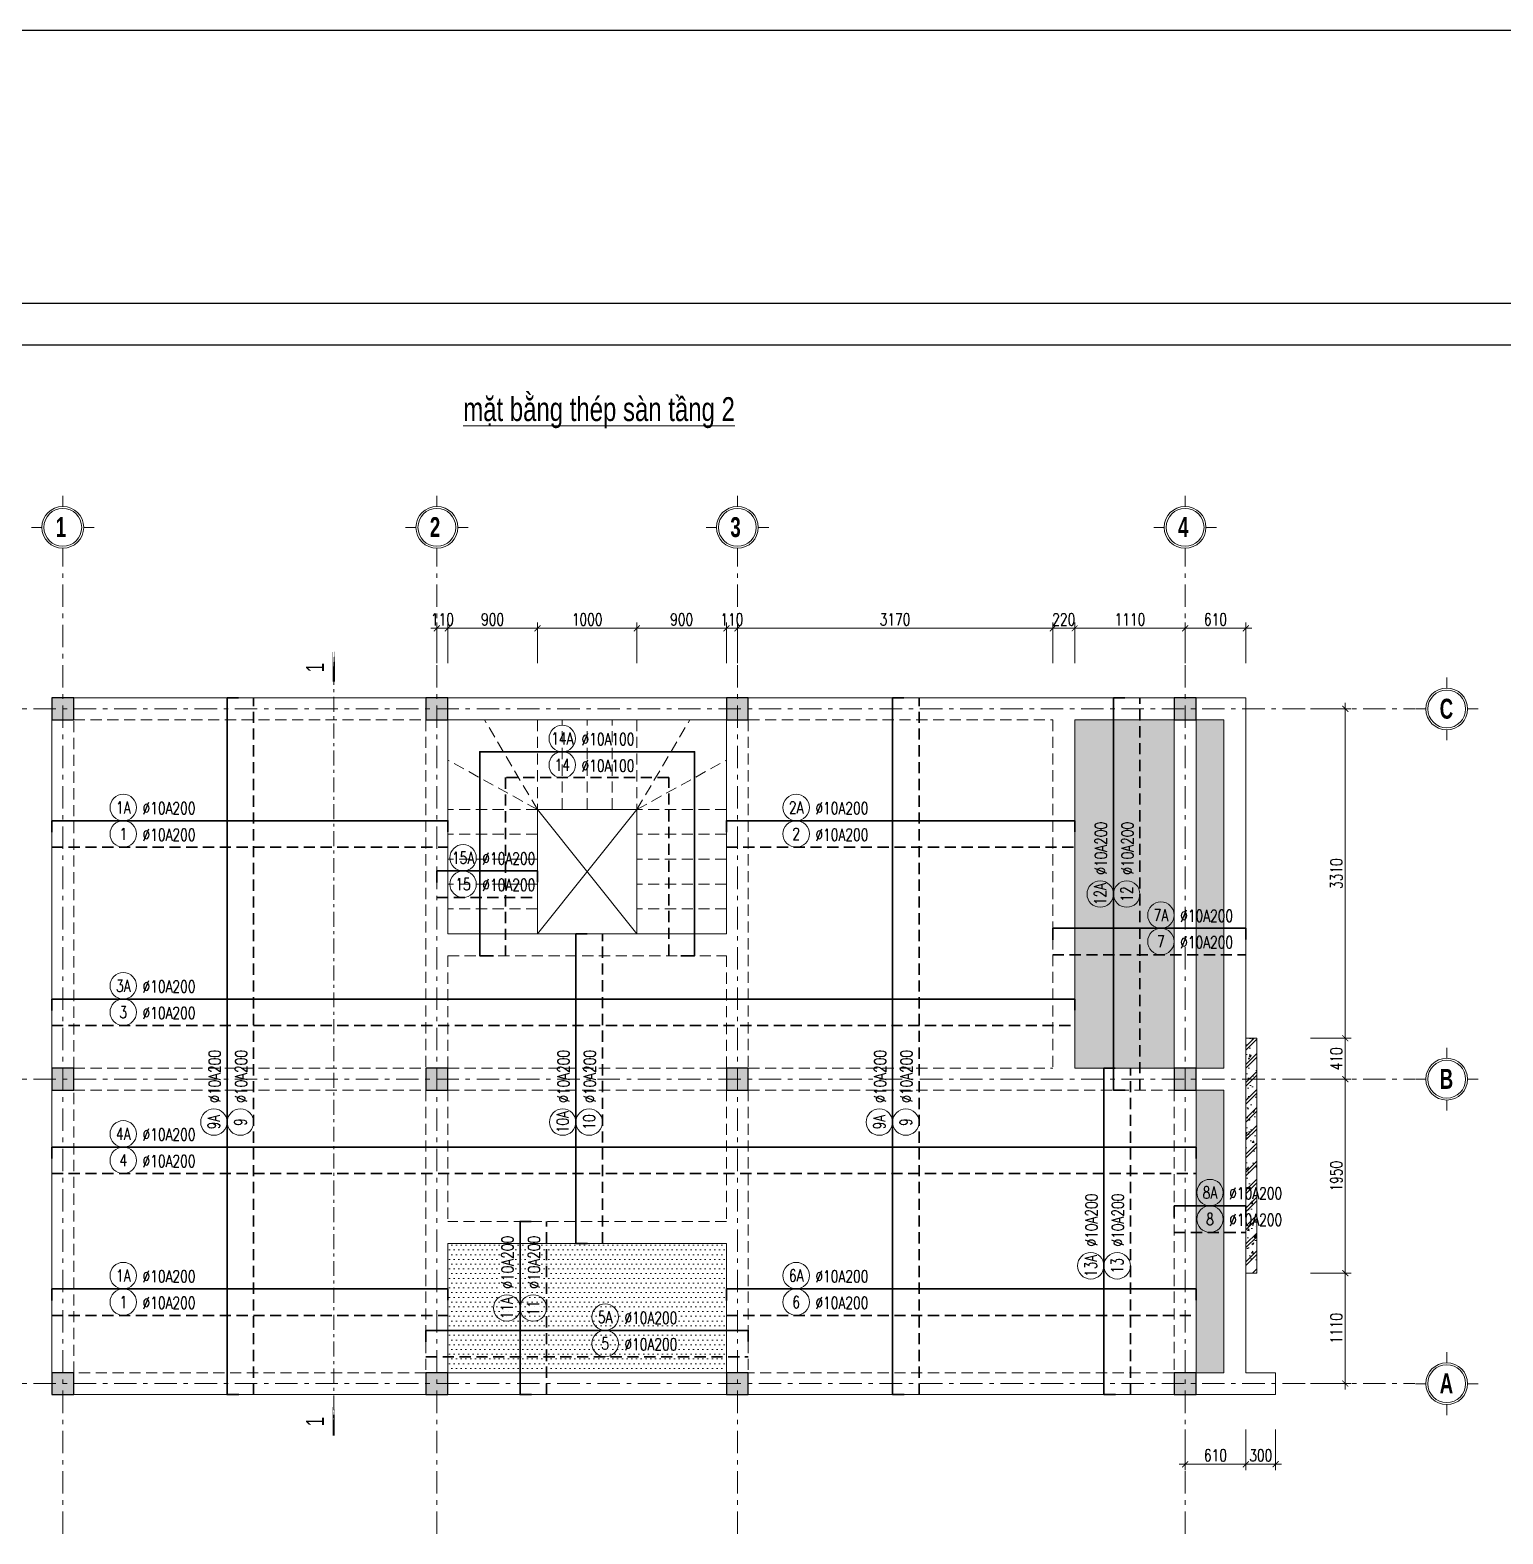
# Model space of a CAD drawing. Extents: x -1855204 to -1466800, y -1308584 to -996495.
# Drawn here: x -1842373 to -1827570, y -1246294 to -1231183 of the extents above; entities that cross this region are included whole.
import ezdxf
from ezdxf.enums import TextEntityAlignment as Align

# ---------------------------------------------------------------- set-up
doc = ezdxf.new("R2010")
doc.units = 0
doc.header["$LTSCALE"] = 150
doc.header["$PDMODE"] = 35
doc.linetypes.add('_Tim', pattern=[9, 5, -1.5, 1, -1.5])
doc.linetypes.add('HIDDEN', pattern=[0.375, 0.25, -0.125])
doc.layers.get('0').update_dxf_attribs({"lineweight": 18})
doc.layers.get('Defpoints').update_dxf_attribs({"lineweight": 18})
for name, color, linetype, lineweight in [('05.Text', 253, 'Continuous', 18), ('06.betong', 2, 'Continuous', 35), ('11.Khung bo', 32, 'Continuous', 50), ('12.Khung', 36, 'Continuous', 25), ('KCVN-THAY', 7, 'Continuous', 25), ('LS-DIM', 251, 'Continuous', 13), ('LS-HATCH', 147, 'Continuous', 9), ('LS-TEXT', 60, 'Continuous', 20), ('LS-THAY', 7, 'Continuous', 20), ('LS-THEP', 3, 'Continuous', 35), ('LS-TRUC', 108, '_Tim', 9)]:
    doc.layers.add(name, color=color, linetype=linetype, lineweight=lineweight)
doc.layers.add('DIM', color=1, linetype='Continuous')
doc.styles.add('AVANTHB', font='')
doc.styles.add('KCVN-LEADER', font='vnromadi.shx', dxfattribs={"width": 0.7, "height": 4})
doc.styles.add('vnsimpli', font='vnsimli.shx', dxfattribs={"width": 0.75})
doc.styles.get('AVANTHB').set_extended_font_data('.VnAvantH', bold=True)
doc.dimstyles.new('D100(120)', dxfattribs={"dimtxt": 120, "dimasz": 60, "dimexe": 60, "dimexo": 0, "dimgap": 30, "dimtad": 1, "dimdec": 0, "dimdsep": 46, "dimtxsty": 'vnsimpli', "dimblk": 'ARCHTICK', "dimcen": 0, "dimdle": 60, "dimclrd": 256, "dimclre": 256, "dimclrt": 60, "dimadec": 0, "dimazin": 0, "dimtfac": 1, "dimtdec": 0, "dimtix": 1, "dimtmove": 0, "dimatfit": 3, "dimfxl": 1, "dimarcsym": 0})

# ---------------------------------------------------------------- blocks, each defined once
blk = doc.blocks.new('*U4')
at = {"layer": 'KCVN-THAY', "color": 140}
blk.add_lwpolyline([(214871.76, 86966.68), (215381.8, 86966.68), (215381.8, 86579.68), (214871.76, 86579.68)], close=True, dxfattribs=at)
blk = doc.blocks.new('100')
at = {"layer": '11.Khung bo', "const_width": 26.7}
blk.add_lwpolyline([(1860913, -945240), (1860913, -916940), (1896063, -916940), (1896063, -945240)], close=True, dxfattribs=at)
at = {"layer": '12.Khung', "color": 1}
blk.add_lwpolyline([(1901579, -945940), (1901579, -916240), (1859580, -916240), (1859580, -945940)], close=True, dxfattribs=at)
blk = doc.blocks.new('DANHTRUC')
for p, q in [((980383, -947347), (980383, -947137)), ((979963, -947767), (979753, -947767)), ((980803, -947767), (981013, -947767)), ((980383, -948187), (980383, -948397))]:
    blk.add_line(p, q)
for radius in [420, 380]:
    blk.add_circle((980383, -947767), radius)
blk = doc.blocks.new('q51251123')
at = {"layer": '06.betong'}
for points in [[(-2087302, -1045313.8), (-2087082, -1045313.8), (-2087082, -1045093.8), (-2087302, -1045093.8)], [(-2083542, -1045313.8), (-2083322, -1045313.8), (-2083322, -1045093.8), (-2083542, -1045093.8)], [(-2080522, -1045313.8), (-2080302, -1045313.8), (-2080302, -1045093.8), (-2080522, -1045093.8)], [(-2076022, -1045313.8), (-2075802, -1045313.8), (-2075802, -1045093.8), (-2076022, -1045093.8)], [(-2087302, -1049033.8), (-2087082, -1049033.8), (-2087082, -1048813.8), (-2087302, -1048813.8)], [(-2083542, -1049033.8), (-2083322, -1049033.8), (-2083322, -1048813.8), (-2083542, -1048813.8)], [(-2080522, -1049033.8), (-2080302, -1049033.8), (-2080302, -1048813.8), (-2080522, -1048813.8)], [(-2076022, -1049033.8), (-2075802, -1049033.8), (-2075802, -1048813.8), (-2076022, -1048813.8)], [(-2087302, -1052093.8), (-2087082, -1052093.8), (-2087082, -1051873.8), (-2087302, -1051873.8)], [(-2083542, -1052093.8), (-2083322, -1052093.8), (-2083322, -1051873.8), (-2083542, -1051873.8)], [(-2080522, -1052093.8), (-2080302, -1052093.8), (-2080302, -1051873.8), (-2080522, -1051873.8)], [(-2076022, -1052093.8), (-2075802, -1052093.8), (-2075802, -1051873.8), (-2076022, -1051873.8)]]:
    blk.add_hatch(color=251, dxfattribs=at).paths.add_polyline_path(points)
at = {"layer": 'DIM'}
for points in [[(-2087302, -1045313.8), (-2087082, -1045313.8), (-2087082, -1045093.8), (-2087302, -1045093.8)], [(-2083542, -1045313.8), (-2083322, -1045313.8), (-2083322, -1045093.8), (-2083542, -1045093.8)], [(-2080522, -1045313.8), (-2080302, -1045313.8), (-2080302, -1045093.8), (-2080522, -1045093.8)], [(-2076022, -1045313.8), (-2075802, -1045313.8), (-2075802, -1045093.8), (-2076022, -1045093.8)], [(-2087302, -1049033.8), (-2087082, -1049033.8), (-2087082, -1048813.8), (-2087302, -1048813.8)], [(-2083542, -1049033.8), (-2083322, -1049033.8), (-2083322, -1048813.8), (-2083542, -1048813.8)], [(-2080522, -1049033.8), (-2080302, -1049033.8), (-2080302, -1048813.8), (-2080522, -1048813.8)], [(-2076022, -1049033.8), (-2075802, -1049033.8), (-2075802, -1048813.8), (-2076022, -1048813.8)], [(-2087302, -1052093.8), (-2087082, -1052093.8), (-2087082, -1051873.8), (-2087302, -1051873.8)], [(-2083542, -1052093.8), (-2083322, -1052093.8), (-2083322, -1051873.8), (-2083542, -1051873.8)], [(-2080522, -1052093.8), (-2080302, -1052093.8), (-2080302, -1051873.8), (-2080522, -1051873.8)], [(-2076022, -1052093.8), (-2075802, -1052093.8), (-2075802, -1051873.8), (-2076022, -1051873.8)]]:
    blk.add_lwpolyline(points, close=True, dxfattribs=at)
at = {"layer": 'LS-TRUC', "ltscale": 0.3}
for p, q in [((-2087192, -1053493.8), (-2087192, -1043693.8)), ((-2083432, -1053493.8), (-2083432, -1043693.8)), ((-2080412, -1053493.8), (-2080412, -1043693.8)), ((-2075912, -1053493.8), (-2075912, -1043693.8)), ((-2088702, -1045203.8), (-2073602, -1045203.8)), ((-2088702, -1048923.8), (-2073602, -1048923.8)), ((-2088702, -1051983.8), (-2073602, -1051983.8))]:
    blk.add_line(p, q, dxfattribs=at)
at = {"layer": '05.Text', "xscale": 0.5, "yscale": 0.5, "zscale": 0.5}
for p in [(-2577383.7, -569495.6), (-2573623.7, -569495.6), (-2570603.7, -569495.6), (-2566103.7, -569495.6), (-2563474.3, -571320.6), (-2563474.3, -575040.6), (-2563474.3, -578100.6)]:
    blk.add_blockref('DANHTRUC', p, dxfattribs=at)
at = {"layer": '05.Text', "style": 'AVANTHB', "width": 0.7}
for s, p in [('1', (-2087262.8, -1043476.5)), ('2', (-2083502.8, -1043476.5)), ('3', (-2080482.8, -1043476.5)), ('4', (-2075982.8, -1043476.5)), ('c', (-2073353.4, -1045301.5)), ('b', (-2073353.4, -1049021.5)), ('a', (-2073353.4, -1052081.5))]:
    blk.add_text(s, height=200, dxfattribs=at).set_placement(p)
blk = doc.blocks.new('_ArchTick')
at = {"layer": 'DIM', "color": 0, "const_width": 0.15}
blk.add_lwpolyline([(-0.5, -0.5), (0.5, 0.5)], dxfattribs=at)
blk = doc.blocks.new('*D1801')
at = {"layer": 'Defpoints', "color": 0, "transparency": 16777216}
for p in [(-2314778, -1001901.999874), (-2314888, -1002251.999874), (-2314778, -1002251.999874)]:
    blk.add_point(p, dxfattribs=at)
at = {"layer": 'LS-DIM', "lineweight": -2, "transparency": 16777216}
for p, q in [((-2314888, -1002251.999874), (-2314888, -1001841.999874)), ((-2314778, -1002251.999874), (-2314778, -1001841.999874)), ((-2314888, -1001901.999874), (-2314948, -1001901.999874)), ((-2314888, -1001901.999874), (-2314778, -1001901.999874)), ((-2314778, -1001901.999874), (-2314718, -1001901.999874))]:
    blk.add_line(p, q, dxfattribs=at)
at = {"layer": 'LS-DIM', "lineweight": -2, "transparency": 16777216, "xscale": 60, "yscale": 60, "zscale": 60}
blk.add_blockref('_ArchTick', (-2314888, -1001901.999874), dxfattribs=at)
at = {"layer": 'LS-DIM', "lineweight": -2, "transparency": 16777216, "xscale": 60, "yscale": 60, "zscale": 60, "rotation": 180}
blk.add_blockref('_ArchTick', (-2314778, -1001901.999874), dxfattribs=at)
at = {"layer": 'LS-DIM', "color": 60, "transparency": 16777216, "insert": (-2314833, -1001811.999874), "char_height": 120, "attachment_point": 5, "style": 'vnsimpli'}
blk.add_mtext('110', dxfattribs=at)
blk = doc.blocks.new('*D1802')
at = {"layer": 'Defpoints', "color": 0, "transparency": 16777216}
for p in [(-2313878, -1001901.999874), (-2314778, -1002251.999874), (-2313878, -1002251.999874)]:
    blk.add_point(p, dxfattribs=at)
at = {"layer": 'LS-DIM', "lineweight": -2, "transparency": 16777216}
for p, q in [((-2314778, -1002251.999874), (-2314778, -1001841.999874)), ((-2313878, -1002251.999874), (-2313878, -1001841.999874)), ((-2314838, -1001901.999874), (-2313818, -1001901.999874))]:
    blk.add_line(p, q, dxfattribs=at)
at = {"layer": 'LS-DIM', "lineweight": -2, "transparency": 16777216, "xscale": 60, "yscale": 60, "zscale": 60, "rotation": 180}
blk.add_blockref('_ArchTick', (-2314778, -1001901.999874), dxfattribs=at)
at = {"layer": 'LS-DIM', "lineweight": -2, "transparency": 16777216, "xscale": 60, "yscale": 60, "zscale": 60}
blk.add_blockref('_ArchTick', (-2313878, -1001901.999874), dxfattribs=at)
at = {"layer": 'LS-DIM', "color": 60, "transparency": 16777216, "insert": (-2314328, -1001811.999874), "char_height": 120, "attachment_point": 5, "style": 'vnsimpli'}
blk.add_mtext('900', dxfattribs=at)
blk = doc.blocks.new('*D1803')
at = {"layer": 'Defpoints', "color": 0, "transparency": 16777216}
for p in [(-2312878, -1001901.999874), (-2313878, -1002251.999874), (-2312878, -1002251.999874)]:
    blk.add_point(p, dxfattribs=at)
at = {"layer": 'LS-DIM', "lineweight": -2, "transparency": 16777216}
for p, q in [((-2313878, -1002251.999874), (-2313878, -1001841.999874)), ((-2312878, -1002251.999874), (-2312878, -1001841.999874)), ((-2313938, -1001901.999874), (-2312818, -1001901.999874))]:
    blk.add_line(p, q, dxfattribs=at)
at = {"layer": 'LS-DIM', "lineweight": -2, "transparency": 16777216, "xscale": 60, "yscale": 60, "zscale": 60, "rotation": 180}
blk.add_blockref('_ArchTick', (-2313878, -1001901.999874), dxfattribs=at)
at = {"layer": 'LS-DIM', "lineweight": -2, "transparency": 16777216, "xscale": 60, "yscale": 60, "zscale": 60}
blk.add_blockref('_ArchTick', (-2312878, -1001901.999874), dxfattribs=at)
at = {"layer": 'LS-DIM', "color": 60, "transparency": 16777216, "insert": (-2313378, -1001811.999874), "char_height": 120, "attachment_point": 5, "style": 'vnsimpli'}
blk.add_mtext('1000', dxfattribs=at)
blk = doc.blocks.new('*D1804')
at = {"layer": 'Defpoints', "color": 0, "transparency": 16777216}
for p in [(-2311978, -1001901.999874), (-2312878, -1002251.999874), (-2311978, -1002251.999874)]:
    blk.add_point(p, dxfattribs=at)
at = {"layer": 'LS-DIM', "lineweight": -2, "transparency": 16777216}
for p, q in [((-2312878, -1002251.999874), (-2312878, -1001841.999874)), ((-2311978, -1002251.999874), (-2311978, -1001841.999874)), ((-2312938, -1001901.999874), (-2311918, -1001901.999874))]:
    blk.add_line(p, q, dxfattribs=at)
at = {"layer": 'LS-DIM', "lineweight": -2, "transparency": 16777216, "xscale": 60, "yscale": 60, "zscale": 60, "rotation": 180}
blk.add_blockref('_ArchTick', (-2312878, -1001901.999874), dxfattribs=at)
at = {"layer": 'LS-DIM', "lineweight": -2, "transparency": 16777216, "xscale": 60, "yscale": 60, "zscale": 60}
blk.add_blockref('_ArchTick', (-2311978, -1001901.999874), dxfattribs=at)
at = {"layer": 'LS-DIM', "color": 60, "transparency": 16777216, "insert": (-2312428, -1001811.999874), "char_height": 120, "attachment_point": 5, "style": 'vnsimpli'}
blk.add_mtext('900', dxfattribs=at)
blk = doc.blocks.new('*D1805')
at = {"layer": 'Defpoints', "color": 0, "transparency": 16777216}
for p in [(-2311868, -1001901.999874), (-2311978, -1002251.999874), (-2311868, -1002251.999874)]:
    blk.add_point(p, dxfattribs=at)
at = {"layer": 'LS-DIM', "lineweight": -2, "transparency": 16777216}
for p, q in [((-2311978, -1002251.999874), (-2311978, -1001841.999874)), ((-2311868, -1002251.999874), (-2311868, -1001841.999874)), ((-2311978, -1001901.999874), (-2312038, -1001901.999874)), ((-2311978, -1001901.999874), (-2311868, -1001901.999874)), ((-2311868, -1001901.999874), (-2311808, -1001901.999874))]:
    blk.add_line(p, q, dxfattribs=at)
at = {"layer": 'LS-DIM', "lineweight": -2, "transparency": 16777216, "xscale": 60, "yscale": 60, "zscale": 60}
blk.add_blockref('_ArchTick', (-2311978, -1001901.999874), dxfattribs=at)
at = {"layer": 'LS-DIM', "lineweight": -2, "transparency": 16777216, "xscale": 60, "yscale": 60, "zscale": 60, "rotation": 180}
blk.add_blockref('_ArchTick', (-2311868, -1001901.999874), dxfattribs=at)
at = {"layer": 'LS-DIM', "color": 60, "transparency": 16777216, "insert": (-2311923, -1001811.999874), "char_height": 120, "attachment_point": 5, "style": 'vnsimpli'}
blk.add_mtext('110', dxfattribs=at)
blk = doc.blocks.new('*D1806')
at = {"layer": 'Defpoints', "color": 0, "transparency": 16777216}
for p in [(-2308698, -1001901.999874), (-2311868, -1002251.999874), (-2308698, -1002251.999874)]:
    blk.add_point(p, dxfattribs=at)
at = {"layer": 'LS-DIM', "lineweight": -2, "transparency": 16777216}
for p, q in [((-2311868, -1002251.999874), (-2311868, -1001841.999874)), ((-2308698, -1002251.999874), (-2308698, -1001841.999874)), ((-2311928, -1001901.999874), (-2308638, -1001901.999874))]:
    blk.add_line(p, q, dxfattribs=at)
at = {"layer": 'LS-DIM', "lineweight": -2, "transparency": 16777216, "xscale": 60, "yscale": 60, "zscale": 60, "rotation": 180}
blk.add_blockref('_ArchTick', (-2311868, -1001901.999874), dxfattribs=at)
at = {"layer": 'LS-DIM', "lineweight": -2, "transparency": 16777216, "xscale": 60, "yscale": 60, "zscale": 60}
blk.add_blockref('_ArchTick', (-2308698, -1001901.999874), dxfattribs=at)
at = {"layer": 'LS-DIM', "color": 60, "transparency": 16777216, "insert": (-2310283, -1001811.999874), "char_height": 120, "attachment_point": 5, "style": 'vnsimpli'}
blk.add_mtext('3170', dxfattribs=at)
blk = doc.blocks.new('*D1807')
at = {"layer": 'Defpoints', "color": 0, "transparency": 16777216}
for p in [(-2308478, -1001901.999874), (-2308698, -1002251.999874), (-2308478, -1002251.999874)]:
    blk.add_point(p, dxfattribs=at)
at = {"layer": 'LS-DIM', "lineweight": -2, "transparency": 16777216}
for p, q in [((-2308698, -1002251.999874), (-2308698, -1001841.999874)), ((-2308478, -1002251.999874), (-2308478, -1001841.999874)), ((-2308698, -1001901.999874), (-2308758, -1001901.999874)), ((-2308698, -1001901.999874), (-2308478, -1001901.999874)), ((-2308478, -1001901.999874), (-2308418, -1001901.999874))]:
    blk.add_line(p, q, dxfattribs=at)
at = {"layer": 'LS-DIM', "lineweight": -2, "transparency": 16777216, "xscale": 60, "yscale": 60, "zscale": 60}
blk.add_blockref('_ArchTick', (-2308698, -1001901.999874), dxfattribs=at)
at = {"layer": 'LS-DIM', "lineweight": -2, "transparency": 16777216, "xscale": 60, "yscale": 60, "zscale": 60, "rotation": 180}
blk.add_blockref('_ArchTick', (-2308478, -1001901.999874), dxfattribs=at)
at = {"layer": 'LS-DIM', "color": 60, "transparency": 16777216, "insert": (-2308588, -1001811.999874), "char_height": 120, "attachment_point": 5, "style": 'vnsimpli'}
blk.add_mtext('220', dxfattribs=at)
blk = doc.blocks.new('*D1808')
at = {"layer": 'Defpoints', "color": 0, "transparency": 16777216}
for p in [(-2307368, -1001901.999874), (-2308478, -1002251.999874), (-2307368, -1002251.999874)]:
    blk.add_point(p, dxfattribs=at)
at = {"layer": 'LS-DIM', "lineweight": -2, "transparency": 16777216}
for p, q in [((-2308478, -1002251.999874), (-2308478, -1001841.999874)), ((-2307368, -1002251.999874), (-2307368, -1001841.999874)), ((-2308538, -1001901.999874), (-2307308, -1001901.999874))]:
    blk.add_line(p, q, dxfattribs=at)
at = {"layer": 'LS-DIM', "lineweight": -2, "transparency": 16777216, "xscale": 60, "yscale": 60, "zscale": 60, "rotation": 180}
blk.add_blockref('_ArchTick', (-2308478, -1001901.999874), dxfattribs=at)
at = {"layer": 'LS-DIM', "lineweight": -2, "transparency": 16777216, "xscale": 60, "yscale": 60, "zscale": 60}
blk.add_blockref('_ArchTick', (-2307368, -1001901.999874), dxfattribs=at)
at = {"layer": 'LS-DIM', "color": 60, "transparency": 16777216, "insert": (-2307923, -1001811.999874), "char_height": 120, "attachment_point": 5, "style": 'vnsimpli'}
blk.add_mtext('1110', dxfattribs=at)
blk = doc.blocks.new('*D1809')
at = {"layer": 'Defpoints', "color": 0, "transparency": 16777216}
for p in [(-2306758, -1001901.999874), (-2307368, -1002251.999874), (-2306758, -1002251.999874)]:
    blk.add_point(p, dxfattribs=at)
at = {"layer": 'LS-DIM', "lineweight": -2, "transparency": 16777216}
for p, q in [((-2307368, -1002251.999874), (-2307368, -1001841.999874)), ((-2306758, -1002251.999874), (-2306758, -1001841.999874)), ((-2307428, -1001901.999874), (-2306698, -1001901.999874))]:
    blk.add_line(p, q, dxfattribs=at)
at = {"layer": 'LS-DIM', "lineweight": -2, "transparency": 16777216, "xscale": 60, "yscale": 60, "zscale": 60, "rotation": 180}
blk.add_blockref('_ArchTick', (-2307368, -1001901.999874), dxfattribs=at)
at = {"layer": 'LS-DIM', "lineweight": -2, "transparency": 16777216, "xscale": 60, "yscale": 60, "zscale": 60}
blk.add_blockref('_ArchTick', (-2306758, -1001901.999874), dxfattribs=at)
at = {"layer": 'LS-DIM', "color": 60, "transparency": 16777216, "insert": (-2307063, -1001811.999874), "char_height": 120, "attachment_point": 5, "style": 'vnsimpli'}
blk.add_mtext('610', dxfattribs=at)
blk = doc.blocks.new('*D1810')
at = {"layer": 'Defpoints', "color": 0, "transparency": 16777216}
for p in [(-2307368, -1009951.999874), (-2306758, -1009951.999874), (-2306758, -1010301.999874)]:
    blk.add_point(p, dxfattribs=at)
at = {"layer": 'LS-DIM', "lineweight": -2, "transparency": 16777216}
for p, q in [((-2307368, -1009951.999874), (-2307368, -1010361.999874)), ((-2306758, -1009951.999874), (-2306758, -1010361.999874)), ((-2307428, -1010301.999874), (-2306698, -1010301.999874))]:
    blk.add_line(p, q, dxfattribs=at)
at = {"layer": 'LS-DIM', "lineweight": -2, "transparency": 16777216, "xscale": 60, "yscale": 60, "zscale": 60, "rotation": 180}
blk.add_blockref('_ArchTick', (-2307368, -1010301.999874), dxfattribs=at)
at = {"layer": 'LS-DIM', "lineweight": -2, "transparency": 16777216, "xscale": 60, "yscale": 60, "zscale": 60}
blk.add_blockref('_ArchTick', (-2306758, -1010301.999874), dxfattribs=at)
at = {"layer": 'LS-DIM', "color": 60, "transparency": 16777216, "insert": (-2307063, -1010211.999874), "char_height": 120, "attachment_point": 5, "style": 'vnsimpli'}
blk.add_mtext('610', dxfattribs=at)
blk = doc.blocks.new('*D1811')
at = {"layer": 'Defpoints', "color": 0, "transparency": 16777216}
for p in [(-2306758, -1009951.999874), (-2306458, -1009951.999874), (-2306458, -1010301.999874)]:
    blk.add_point(p, dxfattribs=at)
at = {"layer": 'LS-DIM', "lineweight": -2, "transparency": 16777216}
for p, q in [((-2306758, -1009951.999874), (-2306758, -1010361.999874)), ((-2306458, -1009951.999874), (-2306458, -1010361.999874)), ((-2306818, -1010301.999874), (-2306398, -1010301.999874))]:
    blk.add_line(p, q, dxfattribs=at)
at = {"layer": 'LS-DIM', "lineweight": -2, "transparency": 16777216, "xscale": 60, "yscale": 60, "zscale": 60, "rotation": 180}
blk.add_blockref('_ArchTick', (-2306758, -1010301.999874), dxfattribs=at)
at = {"layer": 'LS-DIM', "lineweight": -2, "transparency": 16777216, "xscale": 60, "yscale": 60, "zscale": 60}
blk.add_blockref('_ArchTick', (-2306458, -1010301.999874), dxfattribs=at)
at = {"layer": 'LS-DIM', "color": 60, "transparency": 16777216, "insert": (-2306608, -1010211.999874), "char_height": 120, "attachment_point": 5, "style": 'vnsimpli'}
blk.add_mtext('300', dxfattribs=at)
blk = doc.blocks.new('*D1812')
at = {"layer": 'Defpoints', "color": 0, "transparency": 16777216}
for p in [(-2306108, -1002711.999874), (-2306108, -1006021.999874), (-2305758, -1006021.999874)]:
    blk.add_point(p, dxfattribs=at)
at = {"layer": 'LS-DIM', "lineweight": -2, "transparency": 16777216}
for p, q in [((-2306108, -1002711.999874), (-2305698, -1002711.999874)), ((-2305758, -1002651.999874), (-2305758, -1006081.999874)), ((-2306108, -1006021.999874), (-2305698, -1006021.999874))]:
    blk.add_line(p, q, dxfattribs=at)
at = {"layer": 'LS-DIM', "lineweight": -2, "transparency": 16777216, "xscale": 60, "yscale": 60, "zscale": 60}
for p, rotation in [((-2305758, -1002711.999874), 90), ((-2305758, -1006021.999874), 270)]:
    blk.add_blockref('_ArchTick', p, dxfattribs=dict(at, rotation=rotation))
at = {"layer": 'LS-DIM', "color": 60, "transparency": 16777216, "insert": (-2305848, -1004366.999874), "char_height": 120, "attachment_point": 5, "rotation": 90, "style": 'vnsimpli'}
blk.add_mtext('3310', dxfattribs=at)
blk = doc.blocks.new('*D1813')
at = {"layer": 'Defpoints', "color": 0, "transparency": 16777216}
for p in [(-2306108, -1006021.999874), (-2306108, -1006431.999874), (-2305758, -1006431.999874)]:
    blk.add_point(p, dxfattribs=at)
at = {"layer": 'LS-DIM', "lineweight": -2, "transparency": 16777216}
for p, q in [((-2305758, -1005961.999874), (-2305758, -1006491.999874)), ((-2306108, -1006021.999874), (-2305698, -1006021.999874)), ((-2306108, -1006431.999874), (-2305698, -1006431.999874))]:
    blk.add_line(p, q, dxfattribs=at)
at = {"layer": 'LS-DIM', "lineweight": -2, "transparency": 16777216, "xscale": 60, "yscale": 60, "zscale": 60}
for p, rotation in [((-2305758, -1006021.999874), 90), ((-2305758, -1006431.999874), 270)]:
    blk.add_blockref('_ArchTick', p, dxfattribs=dict(at, rotation=rotation))
at = {"layer": 'LS-DIM', "color": 60, "transparency": 16777216, "insert": (-2305848, -1006226.999874), "char_height": 120, "attachment_point": 5, "rotation": 90, "style": 'vnsimpli'}
blk.add_mtext('410', dxfattribs=at)
blk = doc.blocks.new('*D1814')
at = {"layer": 'Defpoints', "color": 0, "transparency": 16777216}
for p in [(-2306108, -1006431.999874), (-2306108, -1008381.999874), (-2305758, -1008381.999874)]:
    blk.add_point(p, dxfattribs=at)
at = {"layer": 'LS-DIM', "lineweight": -2, "transparency": 16777216}
for p, q in [((-2305758, -1006371.999874), (-2305758, -1008441.999874)), ((-2306108, -1006431.999874), (-2305698, -1006431.999874)), ((-2306108, -1008381.999874), (-2305698, -1008381.999874))]:
    blk.add_line(p, q, dxfattribs=at)
at = {"layer": 'LS-DIM', "lineweight": -2, "transparency": 16777216, "xscale": 60, "yscale": 60, "zscale": 60}
for p, rotation in [((-2305758, -1006431.999874), 90), ((-2305758, -1008381.999874), 270)]:
    blk.add_blockref('_ArchTick', p, dxfattribs=dict(at, rotation=rotation))
at = {"layer": 'LS-DIM', "color": 60, "transparency": 16777216, "insert": (-2305848, -1007406.999874), "char_height": 120, "attachment_point": 5, "rotation": 90, "style": 'vnsimpli'}
blk.add_mtext('1950', dxfattribs=at)
blk = doc.blocks.new('*D1815')
at = {"layer": 'Defpoints', "color": 0, "transparency": 16777216}
for p in [(-2306108, -1008381.999874), (-2306108, -1009491.999874), (-2305758, -1009491.999874)]:
    blk.add_point(p, dxfattribs=at)
at = {"layer": 'LS-DIM', "lineweight": -2, "transparency": 16777216}
for p, q in [((-2306108, -1008381.999874), (-2305698, -1008381.999874)), ((-2305758, -1008321.999874), (-2305758, -1009551.999874)), ((-2306108, -1009491.999874), (-2305698, -1009491.999874))]:
    blk.add_line(p, q, dxfattribs=at)
at = {"layer": 'LS-DIM', "lineweight": -2, "transparency": 16777216, "xscale": 60, "yscale": 60, "zscale": 60}
for p, rotation in [((-2305758, -1008381.999874), 90), ((-2305758, -1009491.999874), 270)]:
    blk.add_blockref('_ArchTick', p, dxfattribs=dict(at, rotation=rotation))
at = {"layer": 'LS-DIM', "color": 60, "transparency": 16777216, "insert": (-2305848, -1008936.999874), "char_height": 120, "attachment_point": 5, "rotation": 90, "style": 'vnsimpli'}
blk.add_mtext('1110', dxfattribs=at)
blk = doc.blocks.new('q5215xcz')
at = {"layer": 'LS-DIM'}
h = blk.add_hatch(dxfattribs=at)
h.set_pattern_fill('BT-01', color=256, scale=30, style=0, pattern_type=2)
h.set_pattern_definition([(50, (0, 0), (215.178055, -18.82564), [22.5, -247.5]), (355, (0, 0), (-41.6254, 225.65764), [18, -198]), (100.4514, (17.93, -1.57), (173.552815, 206.831863), [19.122057, -210.342634]), (46.1842, (0, 60), (320.172315, -49.655704), [33.75, -371.25]), (96.6356, (26.68, 55.86), (280.39881, 292.23536), [28.683086, -315.5139]), (351.1842, (0, 60), (280.398584, 292.23558), [27, -297]), (21, (30, 45), (179.072116, -120.785667), [22.5, -247.5]), (326, (30, 45), (72.9946, 217.545014), [18, -198]), (71.4514, (44.92, 34.93), (252.066789, 96.759149), [19.122057, -210.342634]), (37.5, (0, 0), (3.6479566, 99.8681561), [0, -195.6, 0, -201, 0, -198.75]), (7.5, (0, 0), (78.9208612, 118.3235136), [0, -114.6, 0, -191.1, 0, -75.75]), (327.5, (-66.9, 0), (160.1467309, -6.7664615), [0, -75, 0, -234, 0, -310.5]), (317.5, (-96.9, 0), (174.955851, 30.031495), [0, -97.5, 0, -155.4, 0, -220.5]), (45, (0, 0), (-90.1561146, 90.1561146), []), (45, (0, 36.75), (-90.1561146, 90.1561146), [])])
h.paths.add_polyline_path([(-2306648, -1006021.999874), (-2306758, -1006021.999874), (-2306758, -1006321.999874), (-2306758, -1006431.999874), (-2306648, -1006431.999874)])
h.paths.add_polyline_path([(-2306648, -1006431.999874), (-2306758, -1006431.999874), (-2306758, -1008381.999874), (-2306648, -1008381.999874)])
at = {"layer": 'LS-HATCH'}
h = blk.add_hatch(dxfattribs=at)
h.set_pattern_fill('DOTS', color=256, scale=30, style=0)
h.paths.add_polyline_path([(-2308478, -1006321.999874), (-2307478, -1006321.999874), (-2307478, -1002821.999874), (-2308478, -1002821.999874)])
h.paths.add_polyline_path([(-2306978, -1002821.999874), (-2307258, -1002821.999874), (-2307258, -1006321.999874), (-2306978, -1006321.999874)])
h.paths.add_polyline_path([(-2306978, -1006541.999874), (-2307258, -1006541.999874), (-2307258, -1009381.999874), (-2306978, -1009381.999874)])
h = blk.add_hatch(dxfattribs=at)
h.set_pattern_fill('DOTS', color=256, scale=30, style=0)
h.paths.add_polyline_path([(-2314778, -1008081.999874), (-2314778, -1009381.999874), (-2311978, -1009381.999874), (-2311978, -1008081.999874)])
at = {"layer": 'LS-DIM', "linetype": 'HIDDEN', "ltscale": 3}
for p, q in [((-2318538, -1002821.999874), (-2314998, -1002821.999874)), ((-2318538, -1006321.999874), (-2318538, -1002821.999874)), ((-2314998, -1002821.999874), (-2314998, -1006321.999874)), ((-2313878, -1003721.999874), (-2314409.695313, -1002821.999874)), ((-2313878, -1002821.999874), (-2313878, -1003721.999874)), ((-2313628, -1003721.999874), (-2313628, -1002821.999874)), ((-2313378, -1003721.999874), (-2313378, -1002821.999874)), ((-2313128, -1003721.999874), (-2313128, -1002821.999874)), ((-2312878, -1002821.999874), (-2312878, -1003721.999874)), ((-2312878, -1003721.999874), (-2312346.304687, -1002821.999874)), ((-2311758, -1002821.999874), (-2308698, -1002821.999874)), ((-2311758, -1002821.999874), (-2311758, -1006321.999874)), ((-2308698, -1002821.999874), (-2308698, -1006321.999874)), ((-2313878, -1003721.999874), (-2314778, -1003226.599763)), ((-2312878, -1003721.999874), (-2311978, -1003226.599763)), ((-2313878, -1003721.999874), (-2314778, -1003721.999874)), ((-2311978, -1003721.999874), (-2312878, -1003721.999874)), ((-2313878, -1003971.999874), (-2314778, -1003971.999874)), ((-2311978, -1003971.999874), (-2312878, -1003971.999874)), ((-2313878, -1004221.999874), (-2314778, -1004221.999874)), ((-2311978, -1004221.999874), (-2312878, -1004221.999874)), ((-2313878, -1004471.999874), (-2314778, -1004471.999874)), ((-2311978, -1004471.999874), (-2312878, -1004471.999874)), ((-2313878, -1004721.999874), (-2314778, -1004721.999874)), ((-2311978, -1004721.999874), (-2312878, -1004721.999874)), ((-2314778, -1005191.999874), (-2311978, -1005191.999874)), ((-2314778, -1005191.999874), (-2314778, -1006321.999874)), ((-2311978, -1005191.999874), (-2311978, -1006321.999874)), ((-2318538, -1006321.999874), (-2314998, -1006321.999874)), ((-2314778, -1006321.999874), (-2311978, -1006321.999874)), ((-2311758, -1006321.999874), (-2308698, -1006321.999874)), ((-2318538, -1009381.999874), (-2318538, -1006541.999874)), ((-2318538, -1006541.999874), (-2314998, -1006541.999874)), ((-2314998, -1006541.999874), (-2314998, -1009381.999874)), ((-2314778, -1006541.999874), (-2314778, -1007861.999874)), ((-2314778, -1006541.999874), (-2311978, -1006541.999874)), ((-2311978, -1006541.999874), (-2311978, -1007861.999874)), ((-2311758, -1006541.999874), (-2311758, -1009381.999874)), ((-2311758, -1006541.999874), (-2307478, -1006541.999874)), ((-2307478, -1006541.999874), (-2307478, -1009381.999874)), ((-2311978, -1007861.999874), (-2314778, -1007861.999874)), ((-2314998, -1009381.999874), (-2318538, -1009381.999874)), ((-2307478, -1009381.999874), (-2311758, -1009381.999874))]:
    blk.add_line(p, q, dxfattribs=at)
at = {"layer": 'LS-DIM'}
for p, q in [((-2313878, -1003721.999874), (-2312878, -1004971.999874)), ((-2313878, -1004971.999874), (-2312878, -1003721.999874))]:
    blk.add_line(p, q, dxfattribs=at)
at = {"layer": 'LS-THAY'}
for p, q in [((-2318758, -1002601.999874), (-2306758, -1002601.999874)), ((-2318758, -1009601.999874), (-2318758, -1002601.999874)), ((-2306758, -1002601.999874), (-2306758, -1006321.999874)), ((-2314778, -1002821.999874), (-2311978, -1002821.999874)), ((-2314778, -1002821.999874), (-2314778, -1004971.999874)), ((-2311978, -1002821.999874), (-2311978, -1004971.999874)), ((-2308478, -1002821.999874), (-2307478, -1002821.999874)), ((-2308478, -1002821.999874), (-2308478, -1006321.999874)), ((-2307478, -1002821.999874), (-2307478, -1006321.999874)), ((-2307258, -1002821.999874), (-2307258, -1006321.999874)), ((-2307258, -1002821.999874), (-2306978, -1002821.999874)), ((-2306978, -1002821.999874), (-2306978, -1006321.999874)), ((-2313878, -1004971.999874), (-2313878, -1003721.999874)), ((-2313878, -1003721.999874), (-2312878, -1003721.999874)), ((-2312878, -1003721.999874), (-2312878, -1004971.999874)), ((-2314778, -1004971.999874), (-2311978, -1004971.999874)), ((-2308478, -1006321.999874), (-2307478, -1006321.999874)), ((-2307258, -1006321.999874), (-2306978, -1006321.999874)), ((-2306758, -1006321.999874), (-2306758, -1008381.999874)), ((-2307258, -1006541.999874), (-2307258, -1009381.999874)), ((-2307258, -1006541.999874), (-2306978, -1006541.999874)), ((-2306978, -1006541.999874), (-2306978, -1009381.999874)), ((-2311978, -1008081.999874), (-2314778, -1008081.999874)), ((-2314778, -1008081.999874), (-2314778, -1009381.999874)), ((-2311978, -1008081.999874), (-2311978, -1009381.999874)), ((-2306758, -1008381.999874), (-2306758, -1009381.999874)), ((-2311978, -1009381.999874), (-2314778, -1009381.999874)), ((-2306978, -1009381.999874), (-2307258, -1009381.999874)), ((-2306458, -1009381.999874), (-2306758, -1009381.999874)), ((-2306458, -1009601.999874), (-2306458, -1009381.999874)), ((-2306458, -1009601.999874), (-2318758, -1009601.999874))]:
    blk.add_line(p, q, dxfattribs=at)
blk.add_lwpolyline([(-2306758, -1008381.999874), (-2306648, -1008381.999874), (-2306648, -1006021.999874), (-2306758, -1006021.999874)], dxfattribs=at)
at = {"layer": 'LS-DIM', "linetype": 'HIDDEN', "ltscale": 3}
blk.add_blockref('q51251123', (-231455.95821, 42491.848964), dxfattribs=at)
at = {"layer": 'LS-DIM'}
for base, p1, p2, picture, middle in [((-2314778, -1001901.999874), (-2314888, -1002251.999874), (-2314778, -1002251.999874), '*D1801', (-2314833, -1001811.999874)), ((-2312878, -1001901.999874), (-2313878, -1002251.999874), (-2312878, -1002251.999874), '*D1803', (-2313378, -1001811.999874)), ((-2306758, -1010301.999874), (-2307368, -1009951.999874), (-2306758, -1009951.999874), '*D1810', (-2307063, -1010211.999874))]:
    dim = blk.add_linear_dim(base=base, p1=p1, p2=p2, dimstyle='D100(120)', dxfattribs=at)
    dim.commit()
    dim.dimension.update_dxf_attribs({"geometry": picture, "text_midpoint": middle})
for base, p1, p2, picture, middle in [((-2313878, -1001901.999874), (-2314778, -1002251.999874), (-2313878, -1002251.999874), '*D1802', (-2314328, -1001811.999874)), ((-2311978, -1001901.999874), (-2312878, -1002251.999874), (-2311978, -1002251.999874), '*D1804', (-2312428, -1001811.999874)), ((-2311868, -1001901.999874), (-2311978, -1002251.999874), (-2311868, -1002251.999874), '*D1805', (-2311923, -1001811.999874)), ((-2308698, -1001901.999874), (-2311868, -1002251.999874), (-2308698, -1002251.999874), '*D1806', (-2310283, -1001811.999874)), ((-2308478, -1001901.999874), (-2308698, -1002251.999874), (-2308478, -1002251.999874), '*D1807', (-2308588, -1001811.999874)), ((-2307368, -1001901.999874), (-2308478, -1002251.999874), (-2307368, -1002251.999874), '*D1808', (-2307923, -1001811.999874)), ((-2306758, -1001901.999874), (-2307368, -1002251.999874), (-2306758, -1002251.999874), '*D1809', (-2307063, -1001811.999874)), ((-2306458, -1010301.999874), (-2306758, -1009951.999874), (-2306458, -1009951.999874), '*D1811', (-2306608, -1010211.999874))]:
    dim = blk.add_linear_dim(base=base, p1=p1, p2=p2, dimstyle='D100(120)', override={"dimtmove": 1}, dxfattribs=at)
    dim.commit()
    dim.dimension.update_dxf_attribs({"geometry": picture, "text_midpoint": middle})
for base, p1, p2, picture, middle in [((-2305758, -1006021.999874), (-2306108, -1002711.999874), (-2306108, -1006021.999874), '*D1812', (-2305848, -1004366.999874)), ((-2305758, -1009491.999874), (-2306108, -1008381.999874), (-2306108, -1009491.999874), '*D1815', (-2305848, -1008936.999874))]:
    dim = blk.add_linear_dim(base=base, p1=p1, p2=p2, angle=90, dimstyle='D100(120)', dxfattribs=at)
    dim.commit()
    dim.dimension.update_dxf_attribs({"geometry": picture, "text_midpoint": middle})
for base, p1, p2, picture, middle in [((-2305758, -1006431.999874), (-2306108, -1006021.999874), (-2306108, -1006431.999874), '*D1813', (-2305848, -1006226.999874)), ((-2305758, -1008381.999874), (-2306108, -1006431.999874), (-2306108, -1008381.999874), '*D1814', (-2305848, -1007406.999874))]:
    dim = blk.add_linear_dim(base=base, p1=p1, p2=p2, angle=90, dimstyle='D100(120)', override={"dimtmove": 1}, dxfattribs=at)
    dim.commit()
    dim.dimension.update_dxf_attribs({"geometry": picture, "text_midpoint": middle})

msp = doc.modelspace()

# ---------------------------------------------------------------- linework, layer by layer
at = {"layer": 'LS-TEXT', "const_width": 20.6}
for points in [[(-1839320, -1237428), (-1839320, -1237729.7)], [(-1839320.6, -1245004.4), (-1839320.6, -1245306.1)]]:
    msp.add_lwpolyline(points, close=True, dxfattribs=at)
at = {"layer": 'LS-THAY', "color": 140}
for points in [[(-1855203.4, -1192482.8), (-1466800.4, -1192482.3), (-1466800.4, -1231183.1), (-1855203.4, -1231183.1)], [(-1855203.4, -1231183.1), (-1466800.3, -1231182.6), (-1466800.3, -1269883.3), (-1855203.4, -1269883.3)]]:
    msp.add_lwpolyline(points, close=True, dxfattribs=at)
at = {"layer": 'LS-THAY'}
for centre in [(-1837023.9, -1238301.5), (-1837023.9, -1238567.5), (-1841436, -1238995), (-1834673, -1238995), (-1841436, -1239261), (-1834673, -1239261), (-1838021, -1239500), (-1838021, -1239766), (-1831617, -1239864.5), (-1831351, -1239864.5), (-1831006.9, -1240076), (-1831006.9, -1240342), (-1841436, -1240786.5), (-1841436, -1241052.5), (-1841436, -1242274.5), (-1840525, -1242156), (-1840259, -1242156), (-1837019.8, -1242156), (-1836753.8, -1242156), (-1833837, -1242156), (-1833571, -1242156), (-1841436, -1242540.5), (-1830513.9, -1242865), (-1830513.9, -1243131), (-1831712.8, -1243600), (-1831446.8, -1243600), (-1841436, -1243699), (-1834673, -1243699), (-1841436, -1243965), (-1837581.1, -1244024.5), (-1837315.1, -1244024.5), (-1834673, -1243965), (-1836593, -1244116), (-1836593, -1244382)]:
    msp.add_circle(centre, 133, dxfattribs=at)
at = {"layer": 'LS-THEP'}
for points in [[(-1840275.9, -1244894.5), (-1840392, -1244894.5), (-1840392, -1244894.5), (-1840392, -1244894.5), (-1840392, -1244894.5), (-1840392, -1244894.5), (-1840392, -1237894.5), (-1840279, -1237894.5)], [(-1833587.9, -1244894.5), (-1833704, -1244894.5), (-1833704, -1244894.5), (-1833704, -1244894.5), (-1833704, -1244894.5), (-1833704, -1244894.5), (-1833704, -1237894.5), (-1833591, -1237894.5)], [(-1831367.8, -1241834.5), (-1831484, -1241834.5), (-1831484, -1241834.5), (-1831484, -1241834.5), (-1831484, -1241834.5), (-1831484, -1241834.5), (-1831484, -1237894.5), (-1831371, -1237894.5)], [(-1835831.7, -1240484.5), (-1835693.9, -1240484.5), (-1835693.9, -1238434.5), (-1837853.9, -1238434.5), (-1837853.9, -1240484.5), (-1837716, -1240484.5)], [(-1842153.9, -1239244.1), (-1842153.9, -1239128), (-1842153.9, -1239128), (-1842153.9, -1239128), (-1842153.9, -1239128), (-1842153.9, -1239128), (-1838173.9, -1239128), (-1838173.9, -1239241)], [(-1835373.9, -1239244.1), (-1835373.9, -1239128), (-1835373.9, -1239128), (-1835373.9, -1239128), (-1835373.9, -1239128), (-1835373.9, -1239128), (-1831873.9, -1239128), (-1831873.9, -1239241)], [(-1838283.9, -1239749.1), (-1838283.9, -1239633), (-1838283.9, -1239633), (-1838283.9, -1239633), (-1838283.9, -1239633), (-1838283.9, -1239633), (-1837273.9, -1239633), (-1837273.9, -1239746)], [(-1836770.7, -1243374.5), (-1836886.8, -1243374.5), (-1836886.8, -1243374.5), (-1836886.8, -1243374.5), (-1836886.8, -1243374.5), (-1836886.8, -1243374.5), (-1836886.8, -1240264.5), (-1836773.9, -1240264.5)], [(-1832093.9, -1240325.1), (-1832093.9, -1240209), (-1832093.9, -1240209), (-1832093.9, -1240209), (-1832093.9, -1240209), (-1832093.9, -1240209), (-1830153.9, -1240209), (-1830153.9, -1240322)], [(-1842153.9, -1241035.6), (-1842153.9, -1240919.5), (-1842153.9, -1240919.5), (-1842153.9, -1240919.5), (-1842153.9, -1240919.5), (-1842153.9, -1240919.5), (-1831873.9, -1240919.5), (-1831873.9, -1241032.5)], [(-1831463.7, -1244894.5), (-1831579.8, -1244894.5), (-1831579.8, -1244894.5), (-1831579.8, -1244894.5), (-1831579.8, -1244894.5), (-1831579.8, -1244894.5), (-1831579.8, -1241614.5), (-1831466.9, -1241614.5)], [(-1842153.9, -1242523.6), (-1842153.9, -1242407.5), (-1842153.9, -1242407.5), (-1842153.9, -1242407.5), (-1842153.9, -1242407.5), (-1842153.9, -1242407.5), (-1830653.9, -1242407.5), (-1830653.9, -1242520.5)], [(-1830873.9, -1243114.1), (-1830873.9, -1242998), (-1830873.9, -1242998), (-1830873.9, -1242998), (-1830873.9, -1242998), (-1830873.9, -1242998), (-1830153.9, -1242998), (-1830153.9, -1243111)], [(-1837332, -1244894.5), (-1837448.1, -1244894.5), (-1837448.1, -1244894.5), (-1837448.1, -1244894.5), (-1837448.1, -1244894.5), (-1837448.1, -1244894.5), (-1837448.1, -1243154.5), (-1837335.1, -1243154.5)], [(-1842153.9, -1243948.1), (-1842153.9, -1243832), (-1842153.9, -1243832), (-1842153.9, -1243832), (-1842153.9, -1243832), (-1842153.9, -1243832), (-1838173.9, -1243832), (-1838173.9, -1243945)], [(-1835373.9, -1243948.1), (-1835373.9, -1243832), (-1835373.9, -1243832), (-1835373.9, -1243832), (-1835373.9, -1243832), (-1835373.9, -1243832), (-1830653.9, -1243832), (-1830653.9, -1243945)], [(-1838393.9, -1244365.1), (-1838393.9, -1244249), (-1838393.9, -1244249), (-1838393.9, -1244249), (-1838393.9, -1244249), (-1838393.9, -1244249), (-1835153.9, -1244249), (-1835153.9, -1244362)]]:
    msp.add_lwpolyline(points, dxfattribs=at)
at = {"layer": 'LS-THEP', "linetype": 'HIDDEN', "ltscale": 3}
for points in [[(-1840126, -1244894.5), (-1840126, -1244894.5), (-1840126, -1244894.5), (-1840126, -1244894.5), (-1840126, -1244894.5), (-1840126, -1237894.5)], [(-1833438, -1244894.5), (-1833438, -1244894.5), (-1833438, -1244894.5), (-1833438, -1244894.5), (-1833438, -1244894.5), (-1833438, -1237894.5)], [(-1831218, -1241834.5), (-1831218, -1241834.5), (-1831218, -1241834.5), (-1831218, -1241834.5), (-1831218, -1241834.5), (-1831218, -1237894.5)], [(-1835953.9, -1240484.5), (-1835953.9, -1238694.5), (-1837593.9, -1238694.5), (-1837593.9, -1240484.5)], [(-1842153.9, -1239394), (-1842153.9, -1239394), (-1842153.9, -1239394), (-1842153.9, -1239394), (-1842153.9, -1239394), (-1838173.9, -1239394)], [(-1835373.9, -1239394), (-1835373.9, -1239394), (-1835373.9, -1239394), (-1835373.9, -1239394), (-1835373.9, -1239394), (-1831873.9, -1239394)], [(-1838283.9, -1239899), (-1838283.9, -1239899), (-1838283.9, -1239899), (-1838283.9, -1239899), (-1838283.9, -1239899), (-1837273.9, -1239899)], [(-1836620.8, -1243374.5), (-1836620.8, -1243374.5), (-1836620.8, -1243374.5), (-1836620.8, -1243374.5), (-1836620.8, -1243374.5), (-1836620.8, -1240264.5)], [(-1832093.9, -1240475), (-1832093.9, -1240475), (-1832093.9, -1240475), (-1832093.9, -1240475), (-1832093.9, -1240475), (-1830153.9, -1240475)], [(-1842153.9, -1241185.5), (-1842153.9, -1241185.5), (-1842153.9, -1241185.5), (-1842153.9, -1241185.5), (-1842153.9, -1241185.5), (-1831873.9, -1241185.5)], [(-1831313.8, -1244894.5), (-1831313.8, -1244894.5), (-1831313.8, -1244894.5), (-1831313.8, -1244894.5), (-1831313.8, -1244894.5), (-1831313.8, -1241614.5)], [(-1842153.9, -1242673.5), (-1842153.9, -1242673.5), (-1842153.9, -1242673.5), (-1842153.9, -1242673.5), (-1842153.9, -1242673.5), (-1830653.9, -1242673.5)], [(-1837182.1, -1244894.5), (-1837182.1, -1244894.5), (-1837182.1, -1244894.5), (-1837182.1, -1244894.5), (-1837182.1, -1244894.5), (-1837182.1, -1243154.5)], [(-1830873.9, -1243264), (-1830873.9, -1243264), (-1830873.9, -1243264), (-1830873.9, -1243264), (-1830873.9, -1243264), (-1830153.9, -1243264)], [(-1842153.9, -1244098), (-1842153.9, -1244098), (-1842153.9, -1244098), (-1842153.9, -1244098), (-1842153.9, -1244098), (-1838173.9, -1244098)], [(-1835373.9, -1244098), (-1835373.9, -1244098), (-1835373.9, -1244098), (-1835373.9, -1244098), (-1835373.9, -1244098), (-1830653.9, -1244098)], [(-1838393.9, -1244515), (-1838393.9, -1244515), (-1838393.9, -1244515), (-1838393.9, -1244515), (-1838393.9, -1244515), (-1835153.9, -1244515)]]:
    msp.add_lwpolyline(points, dxfattribs=at)
at = {"layer": 'LS-TRUC', "ltscale": 0.2}
msp.add_line((-1839320, -1237612.5), (-1839320.6, -1245280.9), dxfattribs=at)

# ---------------------------------------------------------------- block references
at = {"layer": '05.Text', "xscale": 0.5948727274080738, "yscale": 0.5948727274080738, "zscale": 0.5948727274080738}
msp.add_blockref('100', (-2953217.6, -688885.1), dxfattribs=at)
at = {"layer": 'Defpoints', "xscale": 60, "yscale": 60, "zscale": 60}
msp.add_blockref('*U4', (-14741884.8, -6449183.8), dxfattribs=at)
at = {"layer": 'LS-DIM'}
msp.add_blockref('q5215xcz', (476604.1, -235292.5), dxfattribs=at)

# ---------------------------------------------------------------- texts
at = {"layer": 'LS-TEXT', "width": 0.75}
for s, height, style, p in [('%%UmÆt b»ng thÐp sµn tÇng 2', 240, 'KCVN-LEADER', (-1836654.4, -1235111.7)), ('`10A100', 120, 'vnsimpli', (-1836564.4, -1238368.8)), ('`10A100', 120, 'vnsimpli', (-1836564.4, -1238634.8)), ('`10A200', 120, 'vnsimpli', (-1840976.5, -1239062.3)), ('`10A200', 120, 'vnsimpli', (-1834213.5, -1239062.3)), ('`10A200', 120, 'vnsimpli', (-1840976.5, -1239328.3)), ('`10A200', 120, 'vnsimpli', (-1834213.5, -1239328.3)), ('`10A200', 120, 'vnsimpli', (-1837561.5, -1239567.3)), ('`10A200', 120, 'vnsimpli', (-1837561.5, -1239833.3)), ('`10A200', 120, 'vnsimpli', (-1830547.4, -1240143.3)), ('`10A200', 120, 'vnsimpli', (-1830547.4, -1240409.3)), ('`10A200', 120, 'vnsimpli', (-1840976.5, -1240853.8)), ('`10A200', 120, 'vnsimpli', (-1840976.5, -1241119.8)), ('`10A200', 120, 'vnsimpli', (-1840976.5, -1242341.8)), ('`10A200', 120, 'vnsimpli', (-1840976.5, -1242607.8)), ('`10A200', 120, 'vnsimpli', (-1830054.4, -1242932.3)), ('`10A200', 120, 'vnsimpli', (-1830054.4, -1243198.3)), ('`10A200', 120, 'vnsimpli', (-1840976.5, -1243766.3)), ('`10A200', 120, 'vnsimpli', (-1834213.5, -1243766.3)), ('`10A200', 120, 'vnsimpli', (-1840976.5, -1244032.3)), ('`10A200', 120, 'vnsimpli', (-1834213.5, -1244032.3)), ('`10A200', 120, 'vnsimpli', (-1836133.5, -1244183.3)), ('`10A200', 120, 'vnsimpli', (-1836133.5, -1244449.3))]:
    msp.add_text(s, height=height, dxfattribs=dict(at, style=style)).set_placement(p, align=Align.CENTER)
at = {"layer": 'LS-TEXT', "style": 'KCVN-LEADER', "width": 0.7}
for p in [(-1839509.3, -1237589.6), (-1839509.8, -1245165.9)]:
    msp.add_text('1', height=180, rotation=90, dxfattribs=at).set_placement(p, align=Align.MIDDLE_CENTER)
at = {"layer": 'LS-TEXT', "style": 'vnsimpli', "width": 0.75}
for p in [(-1831549.6, -1239405), (-1831283.6, -1239405), (-1840457.6, -1241696.5), (-1840191.6, -1241696.5), (-1836952.5, -1241696.5), (-1836686.5, -1241696.5), (-1833769.6, -1241696.5), (-1833503.6, -1241696.5), (-1831645.5, -1243140.5), (-1831379.5, -1243140.5), (-1837513.8, -1243565), (-1837247.8, -1243565)]:
    msp.add_text('`10A200', height=120, rotation=90, dxfattribs=at).set_placement(p, align=Align.CENTER)
for tag, p in [('14A', (-1837023.9, -1238301.5)), ('14', (-1837023.9, -1238567.5)), ('1A', (-1841436, -1238995)), ('2A', (-1834673, -1238995)), ('1', (-1841436, -1239261)), ('2', (-1834673, -1239261)), ('15A', (-1838021, -1239500)), ('15', (-1838021, -1239766)), ('7A', (-1831006.9, -1240076)), ('7', (-1831006.9, -1240342)), ('3A', (-1841436, -1240786.5)), ('3', (-1841436, -1241052.5)), ('4A', (-1841436, -1242274.5)), ('4', (-1841436, -1242540.5)), ('8A', (-1830513.9, -1242865)), ('8', (-1830513.9, -1243131)), ('1A', (-1841436, -1243699)), ('6A', (-1834673, -1243699)), ('1', (-1841436, -1243965)), ('6', (-1834673, -1243965)), ('5A', (-1836593, -1244116)), ('5', (-1836593, -1244382))]:
    msp.add_attdef(tag, text='2', height=120, dxfattribs=at).set_placement(p, align=Align.MIDDLE)
for tag, p in [('12A', (-1831617, -1239864.5)), ('12', (-1831351, -1239864.5)), ('9A', (-1840525, -1242156)), ('9', (-1840259, -1242156)), ('10A', (-1837019.8, -1242156)), ('10', (-1836753.8, -1242156)), ('9A', (-1833837, -1242156)), ('9', (-1833571, -1242156)), ('13A', (-1831712.8, -1243600)), ('13', (-1831446.8, -1243600)), ('11A', (-1837581.1, -1244024.5)), ('11', (-1837315.1, -1244024.5))]:
    msp.add_attdef(tag, text='2', height=120, rotation=90, dxfattribs=at).set_placement(p, align=Align.MIDDLE)

doc.saveas('drawing.dxf')
